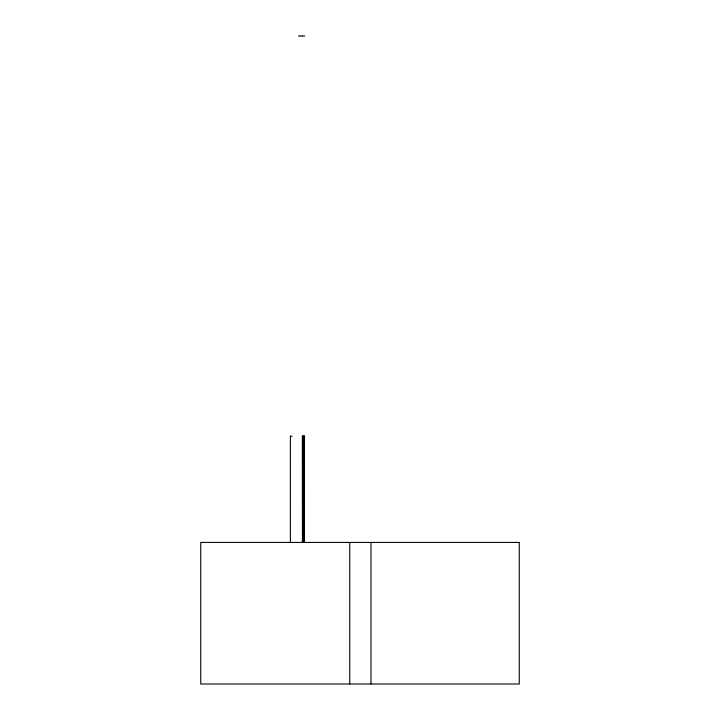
<?xml version="1.0" encoding="UTF-8"?>
<svg xmlns="http://www.w3.org/2000/svg" width="720" height="720" viewBox="0 0 720 720"><rect width="100%" height="100%" fill="white"/><g stroke="black" fill="none" stroke-linecap="round" stroke-linejoin="round"><path stroke-width="1.08" d="M298.539 36L299.907 36M302.508 36L300.258 36M304.758 36L302.805 36M290.448 436.23L292.113 436.23M304.452 436.23L302.364 436.23L302.445 542.421M370.998 542.421L370.998 684M349.758 542.421L349.758 684M304.488 436.23L304.461 542.421L304.299 436.23M304.245 436.23L304.272 542.421M304.074 436.23L303.786 542.421M303.696 542.421L303.57 436.23L303.462 542.421M303.318 436.23L303.264 542.421M303.21 542.421L303.129 436.23L302.985 542.421M302.922 436.23L302.841 542.421M302.661 436.23L302.76 542.421M302.526 436.23L302.526 542.421M290.385 436.23L290.385 542.421M519.273 542.421L200.736 542.421L200.736 684L519.273 684L519.273 542.421"/></g></svg>
